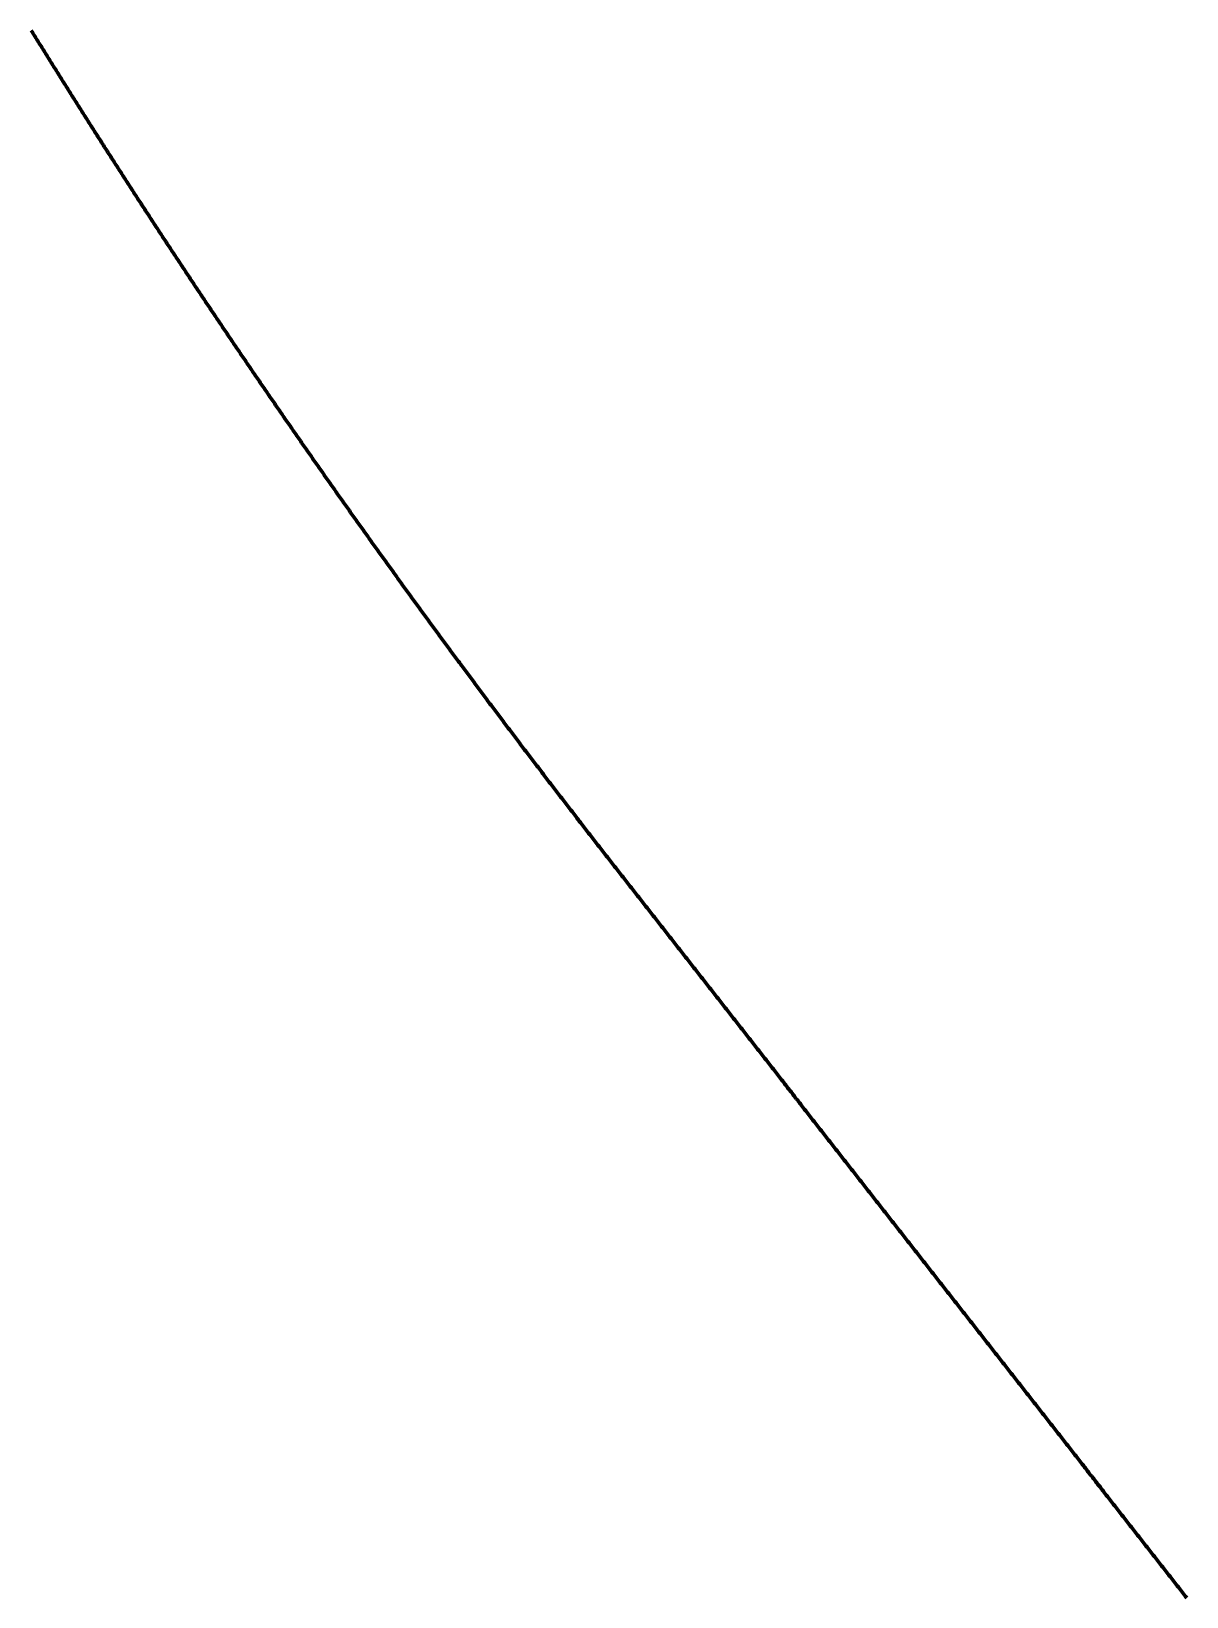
# Model space of a CAD drawing. Header units: metres. Extents: x 84843 to 90196, y 2281619 to 2289011.
# Drawn here: x 87157.2 to 87498.1, y 2286238.7 to 2286700.7 of the extents above; entities that cross this region are included whole.
import ezdxf

# ---------------------------------------------------------------- set-up
doc = ezdxf.new("R2010")
doc.units = ezdxf.units.M
doc.layers.add('Linje - 1', color=5, linetype='Continuous', lineweight=200)

msp = doc.modelspace()

# ---------------------------------------------------------------- linework, layer by layer
at = {"layer": 'Linje - 1'}
msp.add_polyline3d([(87498.15, 2286238.37, 48.92), (87497.84, 2286238.76, 48.92), (87497.53, 2286239.16, 48.92), (87497.22, 2286239.55, 48.93), (87496.91, 2286239.94, 48.93), (87496.61, 2286240.34, 48.93), (87496.3, 2286240.73, 48.93), (87495.99, 2286241.13, 48.94), (87495.68, 2286241.52, 48.94), (87495.37, 2286241.91, 48.94), (87495.07, 2286242.31, 48.94), (87494.76, 2286242.7, 48.95), (87494.45, 2286243.09, 48.95), (87494.14, 2286243.49, 48.95), (87493.83, 2286243.88, 48.95), (87493.52, 2286244.28, 48.96), (87493.22, 2286244.67, 48.96), (87492.91, 2286245.06, 48.96), (87492.6, 2286245.46, 48.96), (87492.29, 2286245.85, 48.97), (87491.98, 2286246.25, 48.97), (87491.68, 2286246.64, 48.97), (87491.37, 2286247.03, 48.97), (87491.06, 2286247.43, 48.98), (87490.75, 2286247.82, 48.98), (87490.44, 2286248.21, 48.98), (87490.14, 2286248.61, 48.98), (87489.83, 2286249, 48.99), (87489.52, 2286249.4, 48.99), (87489.21, 2286249.79, 48.99), (87488.9, 2286250.18, 48.99), (87488.6, 2286250.58, 49), (87488.29, 2286250.97, 49), (87487.98, 2286251.37, 49), (87487.67, 2286251.76, 49), (87487.36, 2286252.15, 49.01), (87487.06, 2286252.55, 49.01), (87486.75, 2286252.94, 49.01), (87486.44, 2286253.33, 49.01), (87486.13, 2286253.73, 49.02), (87485.82, 2286254.12, 49.02), (87485.52, 2286254.52, 49.02), (87485.21, 2286254.91, 49.02), (87484.9, 2286255.3, 49.03), (87484.59, 2286255.7, 49.03), (87484.28, 2286256.09, 49.03), (87483.98, 2286256.48, 49.03), (87483.67, 2286256.88, 49.04), (87483.36, 2286257.27, 49.04), (87483.05, 2286257.67, 49.04), (87482.74, 2286258.06, 49.04), (87482.43, 2286258.45, 49.05), (87482.13, 2286258.85, 49.05), (87481.82, 2286259.24, 49.05), (87481.51, 2286259.64, 49.05), (87481.2, 2286260.03, 49.06), (87480.89, 2286260.42, 49.06), (87480.59, 2286260.82, 49.06), (87480.28, 2286261.21, 49.06), (87479.97, 2286261.6, 49.07), (87479.66, 2286262, 49.07), (87479.35, 2286262.39, 49.07), (87479.05, 2286262.79, 49.07), (87478.74, 2286263.18, 49.08), (87478.43, 2286263.57, 49.08), (87478.12, 2286263.97, 49.08), (87477.81, 2286264.36, 49.08), (87477.51, 2286264.76, 49.09), (87477.2, 2286265.15, 49.09), (87476.89, 2286265.54, 49.09), (87476.58, 2286265.94, 49.09), (87476.27, 2286266.33, 49.1), (87475.97, 2286266.72, 49.1), (87475.66, 2286267.12, 49.1), (87475.35, 2286267.51, 49.1), (87475.04, 2286267.91, 49.11), (87474.73, 2286268.3, 49.11), (87474.43, 2286268.69, 49.11), (87474.12, 2286269.09, 49.11), (87473.81, 2286269.48, 49.12), (87473.5, 2286269.88, 49.12), (87473.19, 2286270.27, 49.12), (87472.88, 2286270.66, 49.12), (87472.58, 2286271.06, 49.13), (87472.27, 2286271.45, 49.13), (87471.96, 2286271.84, 49.13), (87471.65, 2286272.24, 49.13), (87471.34, 2286272.63, 49.14), (87471.04, 2286273.03, 49.14), (87470.73, 2286273.42, 49.14), (87470.42, 2286273.81, 49.14), (87470.11, 2286274.21, 49.15), (87469.8, 2286274.6, 49.15), (87469.5, 2286274.99, 49.15), (87469.19, 2286275.39, 49.15), (87468.88, 2286275.78, 49.16), (87468.57, 2286276.18, 49.16), (87468.26, 2286276.57, 49.16), (87467.96, 2286276.96, 49.16), (87467.65, 2286277.36, 49.17), (87467.34, 2286277.75, 49.17), (87467.03, 2286278.15, 49.17), (87466.72, 2286278.54, 49.17), (87466.42, 2286278.93, 49.18), (87466.11, 2286279.33, 49.18), (87465.8, 2286279.72, 49.18), (87465.49, 2286280.11, 49.18), (87465.18, 2286280.51, 49.19), (87464.88, 2286280.9, 49.19), (87464.57, 2286281.3, 49.19), (87464.26, 2286281.69, 49.19), (87463.95, 2286282.08, 49.2), (87463.64, 2286282.48, 49.2), (87463.34, 2286282.87, 49.2), (87463.03, 2286283.27, 49.2), (87462.72, 2286283.66, 49.21), (87462.41, 2286284.05, 49.21), (87462.1, 2286284.45, 49.21), (87461.79, 2286284.84, 49.21), (87461.49, 2286285.23, 49.22), (87461.18, 2286285.63, 49.22), (87460.87, 2286286.02, 49.22), (87460.56, 2286286.42, 49.22), (87460.25, 2286286.81, 49.23), (87459.95, 2286287.2, 49.23), (87459.64, 2286287.6, 49.23), (87459.33, 2286287.99, 49.23), (87459.02, 2286288.39, 49.24), (87458.71, 2286288.78, 49.24), (87458.41, 2286289.17, 49.24), (87458.1, 2286289.57, 49.24), (87457.79, 2286289.96, 49.25), (87457.48, 2286290.35, 49.25), (87457.17, 2286290.75, 49.25), (87456.87, 2286291.14, 49.25), (87456.56, 2286291.54, 49.26), (87456.25, 2286291.93, 49.26), (87455.94, 2286292.32, 49.26), (87455.63, 2286292.72, 49.26), (87455.33, 2286293.11, 49.27), (87455.02, 2286293.5, 49.27), (87454.71, 2286293.9, 49.27), (87454.4, 2286294.29, 49.27), (87454.09, 2286294.69, 49.28), (87453.79, 2286295.08, 49.28), (87453.48, 2286295.47, 49.28), (87453.17, 2286295.87, 49.28), (87452.86, 2286296.26, 49.29), (87452.55, 2286296.66, 49.29), (87452.25, 2286297.05, 49.29), (87451.94, 2286297.44, 49.29), (87451.63, 2286297.84, 49.3), (87451.32, 2286298.23, 49.3), (87451.01, 2286298.62, 49.3), (87450.7, 2286299.02, 49.3), (87450.4, 2286299.41, 49.31), (87450.09, 2286299.81, 49.31), (87449.78, 2286300.2, 49.31), (87449.47, 2286300.59, 49.31), (87449.16, 2286300.99, 49.32), (87448.86, 2286301.38, 49.32), (87448.55, 2286301.78, 49.32), (87448.24, 2286302.17, 49.32), (87447.93, 2286302.56, 49.33), (87447.62, 2286302.96, 49.33), (87447.32, 2286303.35, 49.33), (87447.01, 2286303.74, 49.33), (87446.7, 2286304.14, 49.34), (87446.39, 2286304.53, 49.34), (87446.08, 2286304.93, 49.34), (87445.78, 2286305.32, 49.34), (87445.47, 2286305.71, 49.35), (87445.16, 2286306.11, 49.35), (87444.85, 2286306.5, 49.35), (87444.54, 2286306.9, 49.35), (87444.24, 2286307.29, 49.36), (87443.93, 2286307.68, 49.36), (87443.62, 2286308.08, 49.36), (87443.31, 2286308.47, 49.36), (87443, 2286308.86, 49.37), (87442.7, 2286309.26, 49.37), (87442.39, 2286309.65, 49.37), (87442.08, 2286310.05, 49.37), (87441.77, 2286310.44, 49.38), (87441.46, 2286310.83, 49.38), (87441.16, 2286311.23, 49.38), (87440.85, 2286311.62, 49.38), (87440.54, 2286312.01, 49.39), (87440.23, 2286312.41, 49.39), (87439.92, 2286312.8, 49.39), (87439.61, 2286313.2, 49.39), (87439.31, 2286313.59, 49.4), (87439, 2286313.98, 49.4), (87438.69, 2286314.38, 49.4), (87438.38, 2286314.77, 49.4), (87438.07, 2286315.17, 49.41), (87437.77, 2286315.56, 49.41), (87437.46, 2286315.95, 49.41), (87437.15, 2286316.35, 49.41), (87436.84, 2286316.74, 49.42), (87436.53, 2286317.13, 49.42), (87436.23, 2286317.53, 49.42), (87435.92, 2286317.92, 49.42), (87435.61, 2286318.32, 49.43), (87435.3, 2286318.71, 49.43), (87434.99, 2286319.1, 49.43), (87434.69, 2286319.5, 49.43), (87434.38, 2286319.89, 49.44), (87434.07, 2286320.29, 49.44), (87433.76, 2286320.68, 49.44), (87433.45, 2286321.07, 49.44), (87433.15, 2286321.47, 49.45), (87432.84, 2286321.86, 49.45), (87432.53, 2286322.25, 49.45), (87432.22, 2286322.65, 49.45), (87431.91, 2286323.04, 49.46), (87431.61, 2286323.44, 49.46), (87431.3, 2286323.83, 49.46), (87430.99, 2286324.22, 49.46), (87430.68, 2286324.62, 49.47), (87430.37, 2286325.01, 49.47), (87430.07, 2286325.41, 49.47), (87429.76, 2286325.8, 49.47), (87429.45, 2286326.19, 49.48), (87429.14, 2286326.59, 49.48), (87428.83, 2286326.98, 49.48), (87428.52, 2286327.37, 49.48), (87428.22, 2286327.77, 49.49), (87427.91, 2286328.16, 49.49), (87427.6, 2286328.56, 49.49), (87427.29, 2286328.95, 49.49), (87426.98, 2286329.34, 49.5), (87426.68, 2286329.74, 49.5), (87426.37, 2286330.13, 49.5), (87426.06, 2286330.52, 49.5), (87425.75, 2286330.92, 49.51), (87425.44, 2286331.31, 49.51), (87425.14, 2286331.71, 49.51), (87424.83, 2286332.1, 49.51), (87424.52, 2286332.49, 49.52), (87424.21, 2286332.89, 49.52), (87423.9, 2286333.28, 49.52), (87423.6, 2286333.68, 49.52), (87423.29, 2286334.07, 49.53), (87422.98, 2286334.46, 49.53), (87422.67, 2286334.86, 49.53), (87422.36, 2286335.25, 49.53), (87422.06, 2286335.64, 49.54), (87421.75, 2286336.04, 49.54), (87421.44, 2286336.43, 49.54), (87421.13, 2286336.83, 49.54), (87420.82, 2286337.22, 49.55), (87420.52, 2286337.61, 49.55), (87420.21, 2286338.01, 49.55), (87419.9, 2286338.4, 49.55), (87419.59, 2286338.8, 49.56), (87419.28, 2286339.19, 49.56), (87418.98, 2286339.58, 49.56), (87418.67, 2286339.98, 49.56), (87418.36, 2286340.37, 49.57), (87418.05, 2286340.76, 49.57), (87417.74, 2286341.16, 49.57), (87417.43, 2286341.55, 49.57), (87417.13, 2286341.95, 49.58), (87416.82, 2286342.34, 49.58), (87416.51, 2286342.73, 49.58), (87416.2, 2286343.13, 49.58), (87415.89, 2286343.52, 49.59), (87415.59, 2286343.92, 49.59), (87415.28, 2286344.31, 49.59), (87414.97, 2286344.7, 49.59), (87414.66, 2286345.1, 49.6), (87414.35, 2286345.49, 49.6), (87414.05, 2286345.88, 49.6), (87413.74, 2286346.28, 49.6), (87413.43, 2286346.67, 49.61), (87413.12, 2286347.07, 49.61), (87412.81, 2286347.46, 49.61), (87412.51, 2286347.85, 49.61), (87412.2, 2286348.25, 49.62), (87411.89, 2286348.64, 49.62), (87411.58, 2286349.03, 49.62), (87411.27, 2286349.43, 49.62), (87410.97, 2286349.82, 49.63), (87410.66, 2286350.22, 49.63), (87410.35, 2286350.61, 49.63), (87410.04, 2286351, 49.63), (87409.73, 2286351.4, 49.64), (87409.43, 2286351.79, 49.64), (87409.12, 2286352.19, 49.64), (87408.81, 2286352.58, 49.64), (87408.5, 2286352.97, 49.65), (87408.19, 2286353.37, 49.65), (87407.89, 2286353.76, 49.65), (87407.58, 2286354.15, 49.65), (87407.27, 2286354.55, 49.66), (87406.96, 2286354.94, 49.66), (87406.65, 2286355.34, 49.66), (87406.34, 2286355.73, 49.66), (87406.04, 2286356.12, 49.67), (87405.73, 2286356.52, 49.67), (87405.42, 2286356.91, 49.67), (87405.11, 2286357.31, 49.67), (87404.8, 2286357.7, 49.68), (87404.5, 2286358.09, 49.68), (87404.19, 2286358.49, 49.68), (87403.88, 2286358.88, 49.68), (87403.57, 2286359.27, 49.69), (87403.26, 2286359.67, 49.69), (87402.96, 2286360.06, 49.69), (87402.65, 2286360.46, 49.69), (87402.34, 2286360.85, 49.7), (87402.03, 2286361.24, 49.7), (87401.72, 2286361.64, 49.7), (87401.42, 2286362.03, 49.7), (87401.11, 2286362.43, 49.71), (87400.8, 2286362.82, 49.71), (87400.49, 2286363.21, 49.71), (87400.18, 2286363.61, 49.71), (87399.88, 2286364, 49.72), (87399.57, 2286364.39, 49.72), (87399.26, 2286364.79, 49.72), (87398.95, 2286365.18, 49.72), (87398.64, 2286365.58, 49.73), (87398.34, 2286365.97, 49.73), (87398.03, 2286366.36, 49.73), (87397.72, 2286366.76, 49.73), (87397.41, 2286367.15, 49.74), (87397.1, 2286367.54, 49.74), (87396.8, 2286367.94, 49.74), (87396.49, 2286368.33, 49.74), (87396.18, 2286368.73, 49.75), (87395.87, 2286369.12, 49.75), (87395.56, 2286369.51, 49.75), (87395.25, 2286369.91, 49.75), (87394.95, 2286370.3, 49.76), (87394.64, 2286370.7, 49.76), (87394.33, 2286371.09, 49.76), (87394.02, 2286371.48, 49.76), (87393.71, 2286371.88, 49.77), (87393.41, 2286372.27, 49.77), (87393.1, 2286372.66, 49.77), (87392.79, 2286373.06, 49.77), (87392.48, 2286373.45, 49.78), (87392.17, 2286373.85, 49.78), (87391.87, 2286374.24, 49.78), (87391.56, 2286374.63, 49.78), (87391.25, 2286375.03, 49.79), (87390.94, 2286375.42, 49.79), (87390.63, 2286375.82, 49.79), (87390.33, 2286376.21, 49.79), (87390.02, 2286376.6, 49.8), (87389.71, 2286377, 49.8), (87389.4, 2286377.39, 49.8), (87389.09, 2286377.78, 49.8), (87388.79, 2286378.18, 49.81), (87388.48, 2286378.57, 49.81), (87388.17, 2286378.97, 49.81), (87387.86, 2286379.36, 49.81), (87387.55, 2286379.75, 49.82), (87387.25, 2286380.15, 49.82), (87386.94, 2286380.54, 49.82), (87386.63, 2286380.94, 49.82), (87386.32, 2286381.33, 49.83), (87386.01, 2286381.72, 49.83), (87385.71, 2286382.12, 49.83), (87385.4, 2286382.51, 49.83), (87385.09, 2286382.9, 49.84), (87384.78, 2286383.3, 49.84), (87384.47, 2286383.69, 49.84), (87384.16, 2286384.09, 49.84), (87383.86, 2286384.48, 49.85), (87383.55, 2286384.87, 49.85), (87383.24, 2286385.27, 49.85), (87382.93, 2286385.66, 49.85), (87382.62, 2286386.05, 49.86), (87382.32, 2286386.45, 49.86), (87382.01, 2286386.84, 49.86), (87381.7, 2286387.24, 49.86), (87381.39, 2286387.63, 49.87), (87381.08, 2286388.02, 49.87), (87380.78, 2286388.42, 49.87), (87380.47, 2286388.81, 49.87), (87380.16, 2286389.21, 49.88), (87379.85, 2286389.6, 49.88), (87379.54, 2286389.99, 49.88), (87379.24, 2286390.39, 49.88), (87378.93, 2286390.78, 49.89), (87378.62, 2286391.17, 49.89), (87378.31, 2286391.57, 49.89), (87378, 2286391.96, 49.89), (87377.7, 2286392.36, 49.9), (87377.39, 2286392.75, 49.9), (87377.08, 2286393.14, 49.9), (87376.77, 2286393.54, 49.9), (87376.46, 2286393.93, 49.91), (87376.16, 2286394.33, 49.91), (87375.85, 2286394.72, 49.91), (87375.54, 2286395.11, 49.91), (87375.23, 2286395.51, 49.92), (87374.92, 2286395.9, 49.92), (87374.62, 2286396.29, 49.92), (87374.31, 2286396.69, 49.92), (87374, 2286397.08, 49.93), (87373.69, 2286397.48, 49.93), (87373.38, 2286397.87, 49.93), (87373.07, 2286398.26, 49.93), (87372.77, 2286398.66, 49.94), (87372.46, 2286399.05, 49.94), (87372.15, 2286399.44, 49.94), (87371.84, 2286399.84, 49.94), (87371.53, 2286400.23, 49.95), (87371.23, 2286400.63, 49.95), (87370.92, 2286401.02, 49.95), (87370.61, 2286401.41, 49.95), (87370.3, 2286401.81, 49.96), (87369.99, 2286402.2, 49.96), (87369.69, 2286402.6, 49.96), (87369.38, 2286402.99, 49.96), (87369.07, 2286403.38, 49.97), (87368.76, 2286403.78, 49.97), (87368.45, 2286404.17, 49.97), (87368.15, 2286404.56, 49.97), (87367.84, 2286404.96, 49.98), (87367.53, 2286405.35, 49.98), (87367.22, 2286405.75, 49.98), (87366.91, 2286406.14, 49.98), (87366.61, 2286406.53, 49.99), (87366.3, 2286406.93, 49.99), (87365.99, 2286407.32, 49.99), (87365.68, 2286407.72, 49.99), (87365.37, 2286408.11, 50), (87365.07, 2286408.5, 50), (87364.76, 2286408.9, 50), (87364.45, 2286409.29, 50), (87364.14, 2286409.68, 50.01), (87363.83, 2286410.08, 50.01), (87363.53, 2286410.47, 50.01), (87363.22, 2286410.87, 50.01), (87362.91, 2286411.26, 50.02), (87362.6, 2286411.65, 50.02), (87362.29, 2286412.05, 50.02), (87361.98, 2286412.44, 50.02), (87361.68, 2286412.84, 50.03), (87361.37, 2286413.23, 50.03), (87361.06, 2286413.62, 50.03), (87360.75, 2286414.02, 50.03), (87360.44, 2286414.41, 50.04), (87360.14, 2286414.8, 50.04), (87359.83, 2286415.2, 50.04), (87359.52, 2286415.59, 50.04), (87359.21, 2286415.99, 50.05), (87358.9, 2286416.38, 50.05), (87358.6, 2286416.77, 50.05), (87358.29, 2286417.17, 50.05), (87357.98, 2286417.56, 50.06), (87357.67, 2286417.95, 50.06), (87357.36, 2286418.35, 50.06), (87357.06, 2286418.74, 50.06), (87356.75, 2286419.14, 50.07), (87356.44, 2286419.53, 50.07), (87356.13, 2286419.92, 50.07), (87355.82, 2286420.32, 50.07), (87355.52, 2286420.71, 50.08), (87355.21, 2286421.11, 50.08), (87354.9, 2286421.5, 50.08), (87354.59, 2286421.89, 50.08), (87354.28, 2286422.29, 50.09), (87353.98, 2286422.68, 50.09), (87353.67, 2286423.07, 50.09), (87353.36, 2286423.47, 50.09), (87353.05, 2286423.86, 50.1), (87352.74, 2286424.26, 50.1), (87352.44, 2286424.65, 50.1), (87352.13, 2286425.04, 50.1), (87351.82, 2286425.44, 50.11), (87351.51, 2286425.83, 50.11), (87351.2, 2286426.23, 50.11), (87350.89, 2286426.62, 50.11), (87350.59, 2286427.01, 50.12), (87350.28, 2286427.41, 50.12), (87349.97, 2286427.8, 50.12), (87349.66, 2286428.19, 50.12), (87349.35, 2286428.59, 50.13), (87349.05, 2286428.98, 50.13), (87348.74, 2286429.38, 50.13), (87348.43, 2286429.77, 50.13), (87348.12, 2286430.16, 50.14), (87347.81, 2286430.56, 50.14), (87347.51, 2286430.95, 50.14), (87347.2, 2286431.35, 50.14), (87346.89, 2286431.74, 50.15), (87346.58, 2286432.13, 50.15), (87346.27, 2286432.53, 50.15), (87345.97, 2286432.92, 50.15), (87345.66, 2286433.31, 50.16), (87345.35, 2286433.71, 50.16), (87345.04, 2286434.1, 50.16), (87344.73, 2286434.5, 50.16), (87344.43, 2286434.89, 50.17), (87344.12, 2286435.28, 50.17), (87343.81, 2286435.68, 50.17), (87343.5, 2286436.07, 50.17), (87343.19, 2286436.46, 50.18), (87342.89, 2286436.86, 50.18), (87342.58, 2286437.25, 50.18), (87342.27, 2286437.65, 50.18), (87341.96, 2286438.04, 50.19), (87341.65, 2286438.43, 50.19), (87341.35, 2286438.83, 50.19), (87341.04, 2286439.22, 50.19), (87340.73, 2286439.62, 50.2), (87340.42, 2286440.01, 50.2), (87340.11, 2286440.4, 50.2), (87339.8, 2286440.8, 50.2), (87339.5, 2286441.19, 50.21), (87339.19, 2286441.58, 50.21), (87338.88, 2286441.98, 50.21), (87338.57, 2286442.37, 50.21), (87338.26, 2286442.77, 50.22), (87337.96, 2286443.16, 50.22), (87337.65, 2286443.55, 50.22), (87337.34, 2286443.95, 50.22), (87337.03, 2286444.34, 50.23), (87336.72, 2286444.74, 50.23), (87336.42, 2286445.13, 50.23), (87336.11, 2286445.52, 50.23), (87335.8, 2286445.92, 50.24), (87335.49, 2286446.31, 50.24), (87335.18, 2286446.7, 50.24), (87334.88, 2286447.1, 50.24), (87334.57, 2286447.49, 50.25), (87334.26, 2286447.89, 50.25), (87333.95, 2286448.28, 50.25), (87333.64, 2286448.67, 50.25), (87333.34, 2286449.07, 50.26), (87333.03, 2286449.46, 50.26), (87332.72, 2286449.86, 50.26), (87332.41, 2286450.25, 50.26), (87332.1, 2286450.64, 50.27), (87331.8, 2286451.04, 50.27), (87331.49, 2286451.43, 50.27), (87331.18, 2286451.82, 50.27), (87330.87, 2286452.22, 50.28), (87330.56, 2286452.61, 50.28), (87330.26, 2286453.01, 50.28), (87329.95, 2286453.4, 50.28), (87329.64, 2286453.79, 50.29), (87329.33, 2286454.19, 50.29), (87329.02, 2286454.58, 50.29), (87328.72, 2286454.98, 50.29), (87328.41, 2286455.37, 50.3), (87328.1, 2286455.76, 50.3), (87327.79, 2286456.16, 50.3), (87327.49, 2286456.55, 50.3), (87327.18, 2286456.95, 50.31), (87326.87, 2286457.34, 50.31), (87326.56, 2286457.74, 50.31), (87326.26, 2286458.13, 50.31), (87325.95, 2286458.52, 50.32), (87325.64, 2286458.92, 50.32), (87325.33, 2286459.31, 50.32), (87325.03, 2286459.71, 50.32), (87324.72, 2286460.1, 50.33), (87324.41, 2286460.5, 50.33), (87324.1, 2286460.89, 50.33), (87323.8, 2286461.28, 50.33), (87323.49, 2286461.68, 50.34), (87323.18, 2286462.07, 50.34), (87322.88, 2286462.47, 50.34), (87322.57, 2286462.86, 50.34), (87322.26, 2286463.26, 50.35), (87321.96, 2286463.65, 50.35), (87321.65, 2286464.05, 50.35), (87321.34, 2286464.44, 50.35), (87321.04, 2286464.84, 50.36), (87320.73, 2286465.23, 50.36), (87320.42, 2286465.63, 50.36), (87320.12, 2286466.02, 50.36), (87319.81, 2286466.42, 50.37), (87319.5, 2286466.81, 50.37), (87319.2, 2286467.21, 50.37), (87318.89, 2286467.6, 50.37), (87318.59, 2286468, 50.38), (87318.28, 2286468.39, 50.38), (87317.97, 2286468.79, 50.38), (87317.67, 2286469.19, 50.38), (87317.36, 2286469.58, 50.39), (87317.06, 2286469.98, 50.39), (87316.75, 2286470.37, 50.39), (87316.44, 2286470.77, 50.39), (87316.14, 2286471.16, 50.4), (87315.83, 2286471.56, 50.4), (87315.53, 2286471.96, 50.4), (87315.22, 2286472.35, 50.4), (87314.92, 2286472.75, 50.41), (87314.61, 2286473.14, 50.41), (87314.31, 2286473.54, 50.41), (87314, 2286473.94, 50.41), (87313.7, 2286474.33, 50.42), (87313.39, 2286474.73, 50.42), (87313.09, 2286475.13, 50.42), (87312.78, 2286475.52, 50.42), (87312.48, 2286475.92, 50.43), (87312.18, 2286476.32, 50.43), (87311.87, 2286476.71, 50.43), (87311.57, 2286477.11, 50.43), (87311.26, 2286477.51, 50.44), (87310.96, 2286477.9, 50.44), (87310.65, 2286478.3, 50.44), (87310.35, 2286478.7, 50.44), (87310.05, 2286479.09, 50.45), (87309.74, 2286479.49, 50.45), (87309.44, 2286479.89, 50.45), (87309.13, 2286480.29, 50.45), (87308.83, 2286480.68, 50.46), (87308.53, 2286481.08, 50.46), (87308.22, 2286481.48, 50.46), (87307.92, 2286481.87, 50.46), (87307.62, 2286482.27, 50.47), (87307.31, 2286482.67, 50.47), (87307.01, 2286483.07, 50.47), (87306.71, 2286483.46, 50.47), (87306.4, 2286483.86, 50.48), (87306.1, 2286484.26, 50.48), (87305.8, 2286484.66, 50.48), (87305.5, 2286485.06, 50.48), (87305.19, 2286485.45, 50.49), (87304.89, 2286485.85, 50.49), (87304.59, 2286486.25, 50.49), (87304.29, 2286486.65, 50.49), (87303.98, 2286487.05, 50.5), (87303.68, 2286487.44, 50.5), (87303.38, 2286487.84, 50.5), (87303.08, 2286488.24, 50.5), (87302.77, 2286488.64, 50.51), (87302.47, 2286489.04, 50.51), (87302.17, 2286489.44, 50.51), (87301.87, 2286489.83, 50.51), (87301.57, 2286490.23, 50.52), (87301.26, 2286490.63, 50.52), (87300.96, 2286491.03, 50.52), (87300.66, 2286491.43, 50.52), (87300.36, 2286491.83, 50.53), (87300.06, 2286492.23, 50.53), (87299.76, 2286492.63, 50.53), (87299.45, 2286493.02, 50.53), (87299.15, 2286493.42, 50.54), (87298.85, 2286493.82, 50.54), (87298.55, 2286494.22, 50.54), (87298.25, 2286494.62, 50.54), (87297.95, 2286495.02, 50.55), (87297.65, 2286495.42, 50.55), (87297.35, 2286495.82, 50.55), (87297.05, 2286496.22, 50.55), (87296.74, 2286496.62, 50.56), (87296.44, 2286497.02, 50.56), (87296.14, 2286497.42, 50.56), (87295.84, 2286497.82, 50.56), (87295.54, 2286498.22, 50.57), (87295.24, 2286498.62, 50.57), (87294.94, 2286499.02, 50.57), (87294.64, 2286499.42, 50.57), (87294.34, 2286499.82, 50.58), (87294.04, 2286500.22, 50.58), (87293.74, 2286500.62, 50.58), (87293.44, 2286501.02, 50.58), (87293.14, 2286501.42, 50.59), (87292.84, 2286501.82, 50.59), (87292.54, 2286502.22, 50.59), (87292.24, 2286502.62, 50.6), (87291.94, 2286503.02, 50.6), (87291.64, 2286503.42, 50.6), (87291.34, 2286503.82, 50.6), (87291.05, 2286504.22, 50.61), (87290.75, 2286504.62, 50.61), (87290.45, 2286505.02, 50.61), (87290.15, 2286505.42, 50.61), (87289.85, 2286505.82, 50.62), (87289.55, 2286506.22, 50.62), (87289.25, 2286506.62, 50.62), (87288.95, 2286507.02, 50.62), (87288.65, 2286507.42, 50.63), (87288.35, 2286507.82, 50.63), (87288.06, 2286508.23, 50.63), (87287.76, 2286508.63, 50.63), (87287.46, 2286509.03, 50.64), (87287.16, 2286509.43, 50.64), (87286.86, 2286509.83, 50.64), (87286.56, 2286510.23, 50.64), (87286.27, 2286510.63, 50.65), (87285.97, 2286511.03, 50.65), (87285.67, 2286511.44, 50.65), (87285.37, 2286511.84, 50.65), (87285.07, 2286512.24, 50.66), (87284.78, 2286512.64, 50.66), (87284.48, 2286513.04, 50.66), (87284.18, 2286513.44, 50.66), (87283.88, 2286513.85, 50.67), (87283.59, 2286514.25, 50.67), (87283.29, 2286514.65, 50.67), (87282.99, 2286515.05, 50.67), (87282.69, 2286515.45, 50.68), (87282.4, 2286515.86, 50.68), (87282.1, 2286516.26, 50.68), (87281.8, 2286516.66, 50.68), (87281.51, 2286517.06, 50.69), (87281.21, 2286517.47, 50.69), (87280.91, 2286517.87, 50.69), (87280.62, 2286518.27, 50.69), (87280.32, 2286518.67, 50.7), (87280.02, 2286519.08, 50.7), (87279.73, 2286519.48, 50.7), (87279.43, 2286519.88, 50.7), (87279.13, 2286520.28, 50.71), (87278.84, 2286520.69, 50.71), (87278.54, 2286521.09, 50.71), (87278.25, 2286521.49, 50.71), (87277.95, 2286521.9, 50.72), (87277.65, 2286522.3, 50.72), (87277.36, 2286522.7, 50.72), (87277.06, 2286523.1, 50.72), (87276.77, 2286523.51, 50.73), (87276.47, 2286523.91, 50.73), (87276.17, 2286524.31, 50.73), (87275.88, 2286524.72, 50.73), (87275.58, 2286525.12, 50.74), (87275.29, 2286525.52, 50.74), (87274.99, 2286525.93, 50.74), (87274.7, 2286526.33, 50.74), (87274.4, 2286526.73, 50.75), (87274.11, 2286527.14, 50.75), (87273.81, 2286527.54, 50.75), (87273.52, 2286527.95, 50.75), (87273.22, 2286528.35, 50.76), (87272.93, 2286528.75, 50.76), (87272.63, 2286529.16, 50.76), (87272.34, 2286529.56, 50.76), (87272.04, 2286529.97, 50.77), (87271.75, 2286530.37, 50.77), (87271.46, 2286530.77, 50.77), (87271.16, 2286531.18, 50.77), (87270.87, 2286531.58, 50.78), (87270.57, 2286531.99, 50.78), (87270.28, 2286532.39, 50.78), (87269.98, 2286532.8, 50.78), (87269.69, 2286533.2, 50.79), (87269.4, 2286533.6, 50.79), (87269.1, 2286534.01, 50.79), (87268.81, 2286534.41, 50.79), (87268.52, 2286534.82, 50.8), (87268.22, 2286535.22, 50.8), (87267.93, 2286535.63, 50.8), (87267.64, 2286536.03, 50.8), (87267.34, 2286536.44, 50.81), (87267.05, 2286536.84, 50.81), (87266.76, 2286537.25, 50.81), (87266.46, 2286537.65, 50.81), (87266.17, 2286538.06, 50.82), (87265.88, 2286538.46, 50.82), (87265.58, 2286538.87, 50.82), (87265.29, 2286539.27, 50.82), (87265, 2286539.68, 50.83), (87264.71, 2286540.08, 50.83), (87264.41, 2286540.49, 50.83), (87264.12, 2286540.89, 50.83), (87263.83, 2286541.3, 50.84), (87263.54, 2286541.71, 50.84), (87263.24, 2286542.11, 50.84), (87262.95, 2286542.52, 50.84), (87262.66, 2286542.92, 50.85), (87262.37, 2286543.33, 50.85), (87262.07, 2286543.74, 50.85), (87261.78, 2286544.14, 50.85), (87261.49, 2286544.55, 50.86), (87261.2, 2286544.95, 50.86), (87260.91, 2286545.36, 50.86), (87260.62, 2286545.77, 50.86), (87260.32, 2286546.17, 50.87), (87260.03, 2286546.58, 50.87), (87259.74, 2286546.98, 50.87), (87259.45, 2286547.39, 50.87), (87259.16, 2286547.8, 50.88), (87258.87, 2286548.2, 50.88), (87258.58, 2286548.61, 50.88), (87258.29, 2286549.02, 50.88), (87257.99, 2286549.42, 50.89), (87257.7, 2286549.83, 50.89), (87257.41, 2286550.24, 50.89), (87257.12, 2286550.64, 50.89), (87256.83, 2286551.05, 50.9), (87256.54, 2286551.46, 50.9), (87256.25, 2286551.86, 50.9), (87255.96, 2286552.27, 50.9), (87255.67, 2286552.68, 50.91), (87255.38, 2286553.09, 50.91), (87255.09, 2286553.49, 50.91), (87254.8, 2286553.9, 50.91), (87254.51, 2286554.31, 50.92), (87254.22, 2286554.71, 50.92), (87253.93, 2286555.12, 50.92), (87253.64, 2286555.53, 50.92), (87253.35, 2286555.94, 50.93), (87253.06, 2286556.34, 50.93), (87252.77, 2286556.75, 50.93), (87252.48, 2286557.16, 50.93), (87252.19, 2286557.57, 50.94), (87251.9, 2286557.97, 50.94), (87251.61, 2286558.38, 50.94), (87251.32, 2286558.79, 50.94), (87251.03, 2286559.2, 50.95), (87250.75, 2286559.61, 50.95), (87250.46, 2286560.01, 50.95), (87250.17, 2286560.42, 50.95), (87249.88, 2286560.83, 50.96), (87249.59, 2286561.24, 50.96), (87249.3, 2286561.65, 50.96), (87249.01, 2286562.06, 50.96), (87248.72, 2286562.46, 50.97), (87248.44, 2286562.87, 50.97), (87248.15, 2286563.28, 50.97), (87247.86, 2286563.69, 50.97), (87247.57, 2286564.1, 50.98), (87247.28, 2286564.51, 50.98), (87246.99, 2286564.92, 50.98), (87246.71, 2286565.32, 50.98), (87246.42, 2286565.73, 50.99), (87246.13, 2286566.14, 50.99), (87245.84, 2286566.55, 50.99), (87245.56, 2286566.96, 50.99), (87245.27, 2286567.37, 51), (87244.98, 2286567.78, 51), (87244.69, 2286568.19, 51), (87244.41, 2286568.6, 51), (87244.12, 2286569, 51.01), (87243.83, 2286569.41, 51.01), (87243.54, 2286569.82, 51.01), (87243.26, 2286570.23, 51.01), (87242.97, 2286570.64, 51.02), (87242.68, 2286571.05, 51.02), (87242.4, 2286571.46, 51.02), (87242.11, 2286571.87, 51.02), (87241.82, 2286572.28, 51.03), (87241.54, 2286572.69, 51.03), (87241.25, 2286573.1, 51.03), (87240.96, 2286573.51, 51.03), (87240.68, 2286573.92, 51.04), (87240.39, 2286574.33, 51.04), (87240.1, 2286574.74, 51.04), (87239.82, 2286575.15, 51.05), (87239.53, 2286575.56, 51.05), (87239.25, 2286575.97, 51.05), (87238.96, 2286576.38, 51.06), (87238.67, 2286576.79, 51.06), (87238.39, 2286577.2, 51.06), (87238.1, 2286577.61, 51.06), (87237.82, 2286578.02, 51.07), (87237.53, 2286578.43, 51.07), (87237.25, 2286578.84, 51.07), (87236.96, 2286579.25, 51.08), (87236.67, 2286579.66, 51.08), (87236.39, 2286580.07, 51.08), (87236.1, 2286580.48, 51.09), (87235.82, 2286580.89, 51.09), (87235.53, 2286581.31, 51.09), (87235.25, 2286581.72, 51.1), (87234.96, 2286582.13, 51.1), (87234.68, 2286582.54, 51.1), (87234.39, 2286582.95, 51.11), (87234.11, 2286583.36, 51.11), (87233.83, 2286583.77, 51.12), (87233.54, 2286584.18, 51.12), (87233.26, 2286584.59, 51.12), (87232.97, 2286585.01, 51.13), (87232.69, 2286585.42, 51.13), (87232.4, 2286585.83, 51.13), (87232.12, 2286586.24, 51.14), (87231.84, 2286586.65, 51.14), (87231.55, 2286587.06, 51.15), (87231.27, 2286587.47, 51.15), (87230.98, 2286587.89, 51.15), (87230.7, 2286588.3, 51.16), (87230.42, 2286588.71, 51.16), (87230.13, 2286589.12, 51.16), (87229.85, 2286589.53, 51.17), (87229.57, 2286589.94, 51.17), (87229.28, 2286590.36, 51.18), (87229, 2286590.77, 51.18), (87228.72, 2286591.18, 51.19), (87228.43, 2286591.59, 51.19), (87228.15, 2286592, 51.19), (87227.87, 2286592.42, 51.2), (87227.58, 2286592.83, 51.2), (87227.3, 2286593.24, 51.21), (87227.02, 2286593.65, 51.21), (87226.74, 2286594.07, 51.22), (87226.45, 2286594.48, 51.22), (87226.17, 2286594.89, 51.22), (87225.89, 2286595.3, 51.23), (87225.61, 2286595.72, 51.23), (87225.32, 2286596.13, 51.24), (87225.04, 2286596.54, 51.24), (87224.76, 2286596.95, 51.25), (87224.48, 2286597.37, 51.25), (87224.2, 2286597.78, 51.26), (87223.91, 2286598.19, 51.26), (87223.63, 2286598.61, 51.27), (87223.35, 2286599.02, 51.27), (87223.07, 2286599.43, 51.28), (87222.79, 2286599.85, 51.28), (87222.5, 2286600.26, 51.28), (87222.22, 2286600.67, 51.29), (87221.94, 2286601.09, 51.29), (87221.66, 2286601.5, 51.3), (87221.38, 2286601.91, 51.3), (87221.1, 2286602.33, 51.31), (87220.82, 2286602.74, 51.31), (87220.54, 2286603.15, 51.32), (87220.26, 2286603.57, 51.32), (87219.97, 2286603.98, 51.33), (87219.69, 2286604.39, 51.34), (87219.41, 2286604.81, 51.34), (87219.13, 2286605.22, 51.35), (87218.85, 2286605.64, 51.35), (87218.57, 2286606.05, 51.36), (87218.29, 2286606.46, 51.36), (87218.01, 2286606.88, 51.37), (87217.73, 2286607.29, 51.37), (87217.45, 2286607.71, 51.38), (87217.17, 2286608.12, 51.38), (87216.89, 2286608.53, 51.39), (87216.61, 2286608.95, 51.39), (87216.33, 2286609.36, 51.4), (87216.05, 2286609.78, 51.4), (87215.77, 2286610.19, 51.41), (87215.49, 2286610.61, 51.42), (87215.21, 2286611.02, 51.42), (87214.93, 2286611.44, 51.43), (87214.65, 2286611.85, 51.43), (87214.37, 2286612.26, 51.44), (87214.09, 2286612.68, 51.44), (87213.82, 2286613.09, 51.45), (87213.54, 2286613.51, 51.46), (87213.26, 2286613.92, 51.46), (87212.98, 2286614.34, 51.47), (87212.7, 2286614.75, 51.47), (87212.42, 2286615.17, 51.48), (87212.14, 2286615.58, 51.49), (87211.86, 2286616, 51.49), (87211.59, 2286616.41, 51.5), (87211.31, 2286616.83, 51.5), (87211.03, 2286617.25, 51.51), (87210.75, 2286617.66, 51.52), (87210.47, 2286618.08, 51.52), (87210.19, 2286618.49, 51.53), (87209.92, 2286618.91, 51.54), (87209.64, 2286619.32, 51.54), (87209.36, 2286619.74, 51.55), (87209.08, 2286620.15, 51.55), (87208.8, 2286620.57, 51.56), (87208.53, 2286620.99, 51.57), (87208.25, 2286621.4, 51.57), (87207.97, 2286621.82, 51.58), (87207.69, 2286622.23, 51.59), (87207.42, 2286622.65, 51.59), (87207.14, 2286623.07, 51.6), (87206.86, 2286623.48, 51.61), (87206.58, 2286623.9, 51.61), (87206.31, 2286624.31, 51.62), (87206.03, 2286624.73, 51.63), (87205.75, 2286625.15, 51.63), (87205.48, 2286625.56, 51.64), (87205.2, 2286625.98, 51.65), (87204.92, 2286626.4, 51.65), (87204.65, 2286626.81, 51.66), (87204.37, 2286627.23, 51.67), (87204.09, 2286627.65, 51.67), (87203.82, 2286628.06, 51.68), (87203.54, 2286628.48, 51.69), (87203.26, 2286628.9, 51.69), (87202.99, 2286629.31, 51.7), (87202.71, 2286629.73, 51.71), (87202.44, 2286630.15, 51.72), (87202.16, 2286630.56, 51.72), (87201.88, 2286630.98, 51.73), (87201.61, 2286631.4, 51.74), (87201.33, 2286631.81, 51.74), (87201.06, 2286632.23, 51.75), (87200.78, 2286632.65, 51.76), (87200.51, 2286633.07, 51.77), (87200.23, 2286633.48, 51.77), (87199.96, 2286633.9, 51.78), (87199.68, 2286634.32, 51.79), (87199.41, 2286634.74, 51.8), (87199.13, 2286635.15, 51.8), (87198.86, 2286635.57, 51.81), (87198.58, 2286635.99, 51.82), (87198.31, 2286636.41, 51.83), (87198.03, 2286636.82, 51.83), (87197.76, 2286637.24, 51.84), (87197.48, 2286637.66, 51.85), (87197.21, 2286638.08, 51.86), (87196.93, 2286638.5, 51.86), (87196.66, 2286638.91, 51.87), (87196.38, 2286639.33, 51.88), (87196.11, 2286639.75, 51.89), (87195.84, 2286640.17, 51.9), (87195.56, 2286640.59, 51.9), (87195.29, 2286641, 51.91), (87195.01, 2286641.42, 51.92), (87194.74, 2286641.84, 51.93), (87194.47, 2286642.26, 51.94), (87194.19, 2286642.68, 51.94), (87193.92, 2286643.1, 51.95), (87193.65, 2286643.52, 51.96), (87193.37, 2286643.93, 51.97), (87193.1, 2286644.35, 51.98), (87192.83, 2286644.77, 51.98), (87192.55, 2286645.19, 51.99), (87192.28, 2286645.61, 52), (87192.01, 2286646.03, 52.01), (87191.73, 2286646.45, 52.02), (87191.46, 2286646.87, 52.03), (87191.19, 2286647.28, 52.03), (87190.91, 2286647.7, 52.04), (87190.64, 2286648.12, 52.05), (87190.37, 2286648.54, 52.06), (87190.1, 2286648.96, 52.07), (87189.82, 2286649.38, 52.08), (87189.55, 2286649.8, 52.08), (87189.28, 2286650.22, 52.09), (87189.01, 2286650.64, 52.1), (87188.74, 2286651.06, 52.11), (87188.46, 2286651.48, 52.12), (87188.19, 2286651.9, 52.13), (87187.92, 2286652.32, 52.14), (87187.65, 2286652.74, 52.15), (87187.38, 2286653.16, 52.15), (87187.1, 2286653.58, 52.16), (87186.83, 2286654, 52.17), (87186.56, 2286654.42, 52.18), (87186.29, 2286654.84, 52.19), (87186.02, 2286655.26, 52.2), (87185.75, 2286655.68, 52.21), (87185.48, 2286656.1, 52.22), (87185.21, 2286656.52, 52.23), (87184.93, 2286656.94, 52.24), (87184.66, 2286657.36, 52.24), (87184.39, 2286657.78, 52.25), (87184.12, 2286658.2, 52.26), (87183.85, 2286658.62, 52.27), (87183.58, 2286659.04, 52.28), (87183.31, 2286659.46, 52.29), (87183.04, 2286659.88, 52.3), (87182.77, 2286660.3, 52.31), (87182.5, 2286660.72, 52.32), (87182.23, 2286661.14, 52.33), (87181.96, 2286661.56, 52.34), (87181.69, 2286661.98, 52.35), (87181.42, 2286662.4, 52.36), (87181.15, 2286662.82, 52.37), (87180.88, 2286663.24, 52.38), (87180.61, 2286663.67, 52.38), (87180.34, 2286664.09, 52.39), (87180.07, 2286664.51, 52.4), (87179.8, 2286664.93, 52.41), (87179.53, 2286665.35, 52.42), (87179.26, 2286665.77, 52.43), (87178.99, 2286666.19, 52.44), (87178.72, 2286666.61, 52.45), (87178.45, 2286667.03, 52.46), (87178.18, 2286667.46, 52.47), (87177.91, 2286667.88, 52.48), (87177.65, 2286668.3, 52.49), (87177.38, 2286668.72, 52.5), (87177.11, 2286669.14, 52.51), (87176.84, 2286669.56, 52.52), (87176.57, 2286669.99, 52.53), (87176.3, 2286670.41, 52.54), (87176.03, 2286670.83, 52.55), (87175.77, 2286671.25, 52.56), (87175.5, 2286671.67, 52.57), (87175.23, 2286672.09, 52.58), (87174.96, 2286672.52, 52.59), (87174.69, 2286672.94, 52.6), (87174.42, 2286673.36, 52.61), (87174.16, 2286673.78, 52.62), (87173.89, 2286674.21, 52.63), (87173.62, 2286674.63, 52.64), (87173.35, 2286675.05, 52.65), (87173.09, 2286675.47, 52.66), (87172.82, 2286675.89, 52.67), (87172.55, 2286676.32, 52.68), (87172.28, 2286676.74, 52.69), (87172.02, 2286677.16, 52.7), (87171.75, 2286677.58, 52.71), (87171.48, 2286678.01, 52.72), (87171.21, 2286678.43, 52.73), (87170.95, 2286678.85, 52.74), (87170.68, 2286679.28, 52.75), (87170.41, 2286679.7, 52.76), (87170.15, 2286680.12, 52.77), (87169.88, 2286680.54, 52.78), (87169.61, 2286680.97, 52.79), (87169.35, 2286681.39, 52.8), (87169.08, 2286681.81, 52.81), (87168.82, 2286682.24, 52.82), (87168.55, 2286682.66, 52.83), (87168.28, 2286683.08, 52.84), (87168.02, 2286683.51, 52.85), (87167.75, 2286683.93, 52.86), (87167.48, 2286684.35, 52.87), (87167.22, 2286684.78, 52.88), (87166.95, 2286685.2, 52.89), (87166.69, 2286685.62, 52.9), (87166.42, 2286686.05, 52.91), (87166.16, 2286686.47, 52.92), (87165.89, 2286686.89, 52.93), (87165.62, 2286687.32, 52.94), (87165.36, 2286687.74, 52.95), (87165.09, 2286688.17, 52.96), (87164.83, 2286688.59, 52.97), (87164.56, 2286689.01, 52.98), (87164.3, 2286689.44, 52.99), (87164.03, 2286689.86, 53), (87163.77, 2286690.29, 53.01), (87163.5, 2286690.71, 53.02), (87163.24, 2286691.13, 53.03), (87162.98, 2286691.56, 53.04), (87162.71, 2286691.98, 53.05), (87162.45, 2286692.41, 53.06), (87162.18, 2286692.83, 53.07), (87161.92, 2286693.26, 53.08), (87161.65, 2286693.68, 53.09), (87161.39, 2286694.11, 53.1), (87161.13, 2286694.53, 53.11), (87160.86, 2286694.95, 53.12), (87160.6, 2286695.38, 53.13), (87160.33, 2286695.8, 53.14), (87160.07, 2286696.23, 53.15), (87159.81, 2286696.65, 53.16), (87159.54, 2286697.08, 53.17), (87159.28, 2286697.5, 53.18), (87159.02, 2286697.93, 53.19), (87158.75, 2286698.35, 53.2), (87158.49, 2286698.78, 53.21), (87158.23, 2286699.2, 53.22), (87157.96, 2286699.63, 53.23), (87157.7, 2286700.05, 53.24), (87157.44, 2286700.48, 53.25), (87157.17, 2286700.9, 53.26)], dxfattribs=at)

doc.saveas('drawing.dxf')
